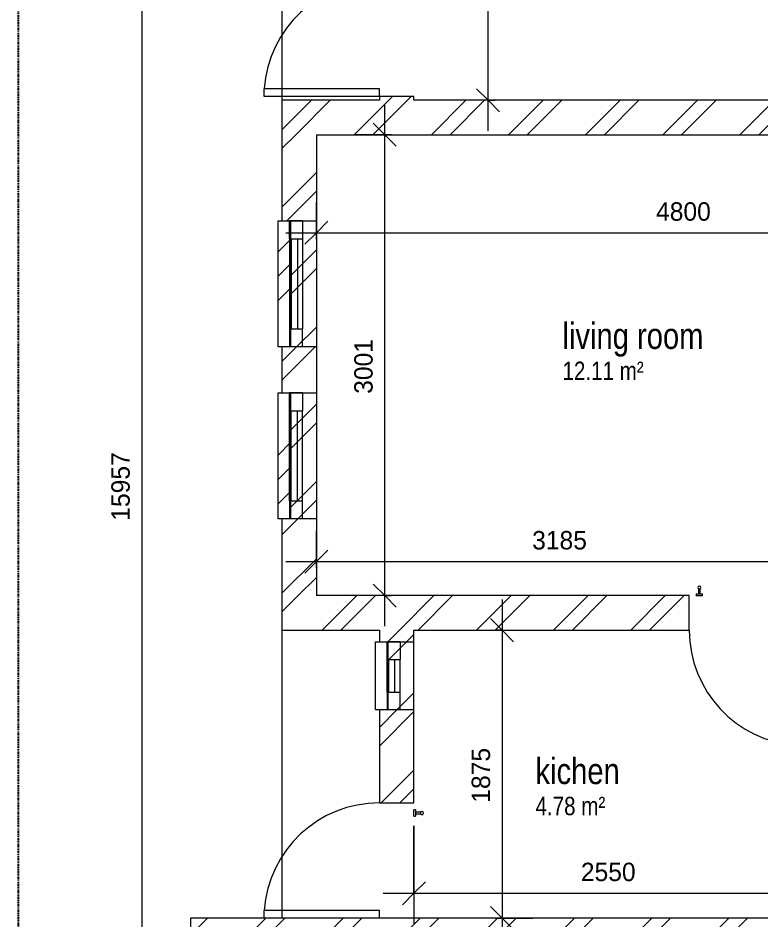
# Model space of a CAD drawing. Header units: millimetres. Extents: x -72672 to -42677, y -7093 to 15979.
# Drawn here: x -72672 to -67830, y 1813 to 7687 of the extents above; entities that cross this region are included whole.
import ezdxf

# ---------------------------------------------------------------- set-up
doc = ezdxf.new("R2010")
doc.units = ezdxf.units.MM
doc.linetypes.add('Double dash', pattern=[42.8625, 15.875, -4.7625, 6.35, -4.7625, 6.35, -4.7625])
for name, color, linetype, lineweight in [('A-ANNO-DIMS', 211, 'Continuous', 9), ('A-ANNO-DIMS-100', 211, 'Continuous', 9), ('A-AREA-IDEN', 2, 'Continuous', 9), ('A-DETL-GENF', 92, 'Continuous', 9), ('A-DOOR', 31, 'Continuous', 9), ('A-FLOR', 192, 'Continuous', 9), ('A-GLAZ', 151, 'Continuous', 9), ('A-WALL', 113, 'Continuous', 9), ('A-WALL-PATT', 111, 'Continuous', 9), ('C-PROP-LINE', 91, 'Double dash', 25)]:
    doc.layers.add(name, color=color, linetype=linetype, lineweight=lineweight)
doc.styles.add('Arial', font='arial.ttf', dxfattribs={"width": 0.8, "height": 120})
doc.styles.add('Arial_1', font='arial.ttf', dxfattribs={"width": 0.8, "height": 170})
doc.styles.add('Bell MT', font='BELL.TTF', dxfattribs={"height": 120})
doc.dimstyles.new('Diagonal_-_2_5mm_Arial', dxfattribs={"dimscale": 304.8, "dimtxt": 125.013856, "dimasz": 0.492126, "dimexe": 0.656168, "dimexo": 0.492126, "dimgap": 0.098425, "dimtad": 1, "dimdec": 0, "dimzin": 0, "dimdsep": 46, "dimtxsty": 'Bell MT', "dimblk1": 'OBLIQUE', "dimblk2": 'OBLIQUE', "dimsah": 1, "dimcen": 0.09, "dimdle": 0.656168, "dimazin": 0, "dimtfac": 1, "dimtdec": 4, "dimtix": 1, "dimtmove": 0, "dimatfit": 3, "dimfxl": 1, "dimtvp": 1, "dimtolj": 1, "dimtzin": 0, "dimarcsym": 2})
pattern_1 = [(45, (-58800, 0), (-251.447, 251.447), []), (45, (-58800, 381), (-251.447, 251.447), [])]

# ---------------------------------------------------------------- blocks, each defined once
blk = doc.blocks.new('Schueco AWS 75 SI_ type 1 triple glass 40mm - Schueco 900-V38-Level 1')
at = {"layer": 'A-GLAZ'}
h = blk.add_hatch(dxfattribs=at)
h.set_pattern_fill('FP_88', color=90, style=0, pattern_type=2)
h.set_pattern_definition([(135, (6080.25, 12039.5), (-449.013, -449.013), []), (135, (6080.25, 12198.3), (-898.026, 6e-14), []), (135, (6080.25, 11880.8), (-898.026, 6e-14), [])])
h.paths.add_polyline_path([(535, -54.6), (-285, -54.6), (-285, -57.6), (535, -57.6)])
h = blk.add_hatch(dxfattribs=at)
h.set_pattern_fill('FP_87', color=90, style=0, pattern_type=2)
h.set_pattern_definition([(135.07, (6080.25, 11924.4), (-446.82, -450.105), []), (135.07, (6080.25, 12082.73), (-895.835, -2.187), []), (135.07, (6080.25, 11766), (-895.835, -2.187), [])])
h.paths.add_polyline_path([(535, -112.5), (535, -57.6), (-285, -57.6), (-285, -137.8), (535, -137.8)])
at = {"layer": 'A-DETL-GENF'}
for p, q in [((-285, 22.5), (-168, 22.5)), ((-285, 22.5), (-285, -62.5)), ((-168, -62.5), (-168, 22.5)), ((535, 22.5), (418, 22.5)), ((418, -62.5), (418, 22.5)), ((535, 22.5), (535, -62.5)), ((-168, -62.5), (-285, -62.5)), ((418, -62.5), (535, -62.5))]:
    blk.add_line(p, q, dxfattribs=at)
at = {"layer": 'A-GLAZ'}
for p, q in [((-168, 22.5), (418, 22.5)), ((-168, -62.5), (418, -62.5))]:
    blk.add_line(p, q, dxfattribs=at)
at = {"layer": 'A-GLAZ', "color": 90}
for p, q in [((535, -54.6), (-285, -54.6)), ((535, -57.6), (-285, -57.6)), ((-285, -137.8), (-285, -112.5)), ((535, -112.5), (535, -137.8)), ((535, -137.8), (-285, -137.8))]:
    blk.add_line(p, q, dxfattribs=at)
at = {"layer": 'A-GLAZ', "lineweight": 18}
for p, q in [((-168, -11.4), (418, -11.4)), ((-168, -51.4), (418.1, -51.4))]:
    blk.add_line(p, q, dxfattribs=at)
blk = doc.blocks.new('Schueco AWS 75 SI_ type 1 triple glass 40mm - Schueco 900-V39-Level 1')
at = {"layer": 'A-GLAZ'}
h = blk.add_hatch(dxfattribs=at)
h.set_pattern_fill('FP_89', color=90, style=0, pattern_type=2)
h.set_pattern_definition([(315.07, (-4710.25, -11924.4), (449.012, 447.92), []), (315.07, (-4710.25, -12082.73), (898.026, 0.002), []), (315.07, (-4710.25, -11766), (898.026, 0.002), [])])
h.paths.add_polyline_path([(-285, 112.5), (-285, 57.6), (535, 57.6), (535, 137.8), (-285, 137.8)])
h = blk.add_hatch(dxfattribs=at)
h.set_pattern_fill('FP_90', color=90, style=0, pattern_type=2)
h.set_pattern_definition([(315, (-4710.25, -12039.5), (449.013, 449.013), []), (315, (-4710.25, -12198.3), (898.026, 0), []), (315, (-4710.25, -11880.8), (898.026, 0), [])])
h.paths.add_polyline_path([(-285, 57.6), (-285, 54.6), (535, 54.6), (535, 57.6)])
at = {"layer": 'A-DETL-GENF'}
for p, q in [((-168, 62.5), (-285, 62.5)), ((-285, -22.5), (-285, 62.5)), ((-168, 62.5), (-168, -22.5)), ((418, 62.5), (535, 62.5)), ((418, 62.5), (418, -22.5)), ((535, -22.5), (535, 62.5)), ((-285, -22.5), (-168, -22.5)), ((535, -22.5), (418, -22.5))]:
    blk.add_line(p, q, dxfattribs=at)
at = {"layer": 'A-GLAZ', "color": 90}
for p, q in [((-285, 112.5), (-285, 137.8)), ((-285, 137.8), (535, 137.8)), ((535, 137.8), (535, 112.5)), ((-285, 57.6), (535, 57.6)), ((-285, 54.6), (535, 54.6))]:
    blk.add_line(p, q, dxfattribs=at)
at = {"layer": 'A-GLAZ'}
for p, q in [((-168, 62.5), (418, 62.5)), ((-168, -22.5), (418, -22.5))]:
    blk.add_line(p, q, dxfattribs=at)
at = {"layer": 'A-GLAZ', "lineweight": 18}
for p, q in [((-168, 51.4), (418.1, 51.4)), ((-168, 11.4), (418, 11.4))]:
    blk.add_line(p, q, dxfattribs=at)
blk = doc.blocks.new('Schueco AWS 75 SI_ type 1 triple glass 40mm - Schueco 400 1200-V44-Level 1')
at = {"layer": 'A-DETL-GENF'}
for p, q in [((19.5, 62.5), (-97.5, 62.5)), ((-97.5, -22.5), (-97.5, 62.5)), ((19.5, 62.5), (19.5, -22.5)), ((230.5, 62.5), (347.5, 62.5)), ((230.5, 62.5), (230.5, -22.5)), ((347.5, -22.5), (347.5, 62.5)), ((-97.5, -22.5), (19.5, -22.5)), ((347.5, -22.5), (230.5, -22.5))]:
    blk.add_line(p, q, dxfattribs=at)
at = {"layer": 'A-GLAZ', "color": 90}
for p, q in [((-97.5, 112.5), (-97.5, 137.8)), ((-97.5, 137.8), (347.5, 137.8)), ((347.5, 137.8), (347.5, 112.5)), ((-97.5, 57.6), (347.5, 57.6)), ((-97.5, 54.6), (347.5, 54.6))]:
    blk.add_line(p, q, dxfattribs=at)
at = {"layer": 'A-GLAZ'}
for p, q in [((19.5, 62.5), (230.5, 62.5)), ((19.5, -22.5), (230.5, -22.5))]:
    blk.add_line(p, q, dxfattribs=at)
at = {"layer": 'A-GLAZ', "lineweight": 18}
for p, q in [((19.5, 51.4), (230.6, 51.4)), ((19.5, 11.4), (230.5, 11.4))]:
    blk.add_line(p, q, dxfattribs=at)
blk = doc.blocks.new('d - 750-468200-Level 1')
at = {"layer": 'A-DOOR'}
for p, q in [((-329, 124.1), (-329, 112)), ((-329, 124.1), (-289, 124.1)), ((-314, 157.9), (-314, 124.1)), ((-304, 124.1), (-304, 157.9)), ((-289, 112), (-289, 124.1)), ((-289, 112), (-329, 112))]:
    blk.add_line(p, q, dxfattribs=at)
at = {"layer": 'A-DOOR', "lineweight": 18}
for p, q in [((325.7, -112.5), (325.7, -862.5)), ((375, -112.5), (325.7, -112.5)), ((375, -112.5), (375, -862.5)), ((375, -862.5), (325.7, -862.5))]:
    blk.add_line(p, q, dxfattribs=at)
at = {"layer": 'A-DOOR'}
for centre, radius, start, end in [((-309, 165), 10, 90, 270), ((-309, 165), 10, 270, 90), ((376.7, -112.5), 751.7, 180, 266.10967)]:
    blk.add_arc(centre, radius, start, end, dxfattribs=at)
blk = doc.blocks.new('Family - ___-523977-Level 1')
at = {"layer": 'C-PROP-LINE'}
blk.add_line((-72672, 15978.9), (-72672, -6521.1), dxfattribs=at)
blk = doc.blocks.new('DIMBLOCK66-Level 1')
at = {"layer": 'A-ANNO-DIMS-100'}
for p, q in [((-69516.6, 3900.2), (-69516.6, 1625.2)), ((-69516.6, 3700.2), (-69591.6, 3775.2)), ((-69560.5, 3700.2), (-69316.6, 3700.2)), ((-69516.6, 3700.2), (-69560.5, 3700.2)), ((-69516.6, 3700.2), (-69441.6, 3625.2)), ((-69516.6, 1825.2), (-69591.6, 1900.2)), ((-69560.5, 1825.2), (-69316.6, 1825.2)), ((-69516.6, 1825.2), (-69560.5, 1825.2)), ((-69516.6, 1825.2), (-69441.6, 1750.2))]:
    blk.add_line(p, q, dxfattribs=at)
at = {"layer": 'A-ANNO-DIMS-100', "color": 0, "insert": (-69715.3, 2576.3), "char_height": 120, "width": 447.507, "attachment_point": 1, "rotation": 90, "line_spacing_factor": 1.048845, "style": 'Bell MT'}
blk.add_mtext('1875', dxfattribs=at)
blk = doc.blocks.new('_Oblique')
at = {"color": 0, "linetype": 'ByBlock', "lineweight": -2}
blk.add_line((-0.5, -0.5), (0.5, 0.5), dxfattribs=at)
blk = doc.blocks.new('DIMBLOCK67-Level 1')
at = {"layer": 'A-ANNO-DIMS-100'}
for p, q in [((-70092, 2425.2), (-70092, 1786.9)), ((-70092, 1986.9), (-70092, 2425.2)), ((-67542, 1943), (-67542, 2186.9)), ((-70092, 1986.9), (-70017, 2061.9)), ((-67542, 1986.9), (-67467, 2061.9)), ((-70292, 1986.9), (-67342, 1986.9)), ((-70092, 1986.9), (-70167, 1911.9)), ((-67542, 1986.9), (-67617, 1911.9)), ((-67542, 1986.9), (-67542, 1943))]:
    blk.add_line(p, q, dxfattribs=at)
at = {"layer": 'A-ANNO-DIMS-100', "color": 0, "insert": (-69003.5, 2185.6), "char_height": 120, "width": 447.507, "attachment_point": 1, "line_spacing_factor": 1.048845, "style": 'Bell MT'}
blk.add_mtext('2550', dxfattribs=at)
blk = doc.blocks.new('DIMBLOCK70-Level 1')
at = {"layer": 'A-ANNO-DIMS-100'}
for p, q in [((-70282, 3725.2), (-70282, 7126.2)), ((-70282, 6926.2), (-70357, 7001.2)), ((-70238, 6926.2), (-70482, 6926.2)), ((-70282, 6926.2), (-70207, 6851.2)), ((-70282, 6926.2), (-70238, 6926.2)), ((-70282, 3925.2), (-70357, 4000.2)), ((-70238, 3925.2), (-70482, 3925.2)), ((-70282, 3925.2), (-70207, 3850.2)), ((-70282, 3925.2), (-70238, 3925.2))]:
    blk.add_line(p, q, dxfattribs=at)
at = {"layer": 'A-ANNO-DIMS-100', "color": 0, "insert": (-70480.7, 5239.3), "char_height": 120, "width": 447.507, "attachment_point": 1, "rotation": 90, "line_spacing_factor": 1.048845, "style": 'Bell MT'}
blk.add_mtext('3001', dxfattribs=at)
blk = doc.blocks.new('DIMBLOCK71-Level 1')
at = {"layer": 'A-ANNO-DIMS-100'}
for p, q in [((-70727, 6244.1), (-70727, 6488.1)), ((-65927, 6244.1), (-65927, 6488.1)), ((-70727, 6288.1), (-70652, 6363.1)), ((-65927, 6288.1), (-65852, 6363.1)), ((-70927, 6288.1), (-65727, 6288.1)), ((-70727, 6288.1), (-70802, 6213.1)), ((-70727, 6288.1), (-70727, 6244.1)), ((-65927, 6288.1), (-66002, 6213.1)), ((-65927, 6288.1), (-65927, 6244.1))]:
    blk.add_line(p, q, dxfattribs=at)
at = {"layer": 'A-ANNO-DIMS-100', "color": 0, "insert": (-68513.5, 6486.8), "char_height": 120, "width": 447.507, "attachment_point": 1, "line_spacing_factor": 1.048845, "style": 'Bell MT'}
blk.add_mtext('4800', dxfattribs=at)
blk = doc.blocks.new('DIMBLOCK72-Level 1')
at = {"layer": 'A-ANNO-DIMS-100'}
for p, q in [((-70727, 4103.1), (-70727, 4347.1)), ((-67542, 4103.1), (-67542, 4347.1)), ((-70727, 4147.1), (-70652, 4222.1)), ((-67542, 4147.1), (-67467, 4222.1)), ((-70927, 4147.1), (-67342, 4147.1)), ((-70727, 4147.1), (-70802, 4072.1)), ((-70727, 4147.1), (-70727, 4103.1)), ((-67542, 4147.1), (-67617, 4072.1)), ((-67542, 4147.1), (-67542, 4103.1))]:
    blk.add_line(p, q, dxfattribs=at)
at = {"layer": 'A-ANNO-DIMS-100', "color": 0, "insert": (-69321, 4345.8), "char_height": 120, "width": 447.507, "attachment_point": 1, "line_spacing_factor": 1.048845, "style": 'Bell MT'}
blk.add_mtext('3185', dxfattribs=at)
blk = doc.blocks.new('DIMBLOCK73-Level 1')
at = {"layer": 'A-ANNO-DIMS-100'}
for p, q in [((-69608.5, 6951.2), (-69608.5, 9374.2)), ((-69608.5, 9174.2), (-69683.5, 9249.2)), ((-69564.6, 9174.2), (-69808.5, 9174.2)), ((-69608.5, 9174.2), (-69533.5, 9099.2)), ((-69608.5, 9174.2), (-69564.6, 9174.2)), ((-69608.5, 7151.2), (-69683.5, 7226.2)), ((-69564.6, 7151.2), (-69808.5, 7151.2)), ((-69608.5, 7151.2), (-69533.5, 7076.2)), ((-69608.5, 7151.2), (-69564.6, 7151.2))]:
    blk.add_line(p, q, dxfattribs=at)
at = {"layer": 'A-ANNO-DIMS-100', "color": 0, "insert": (-69807.3, 7976.3), "char_height": 120, "width": 447.507, "attachment_point": 1, "rotation": 90, "line_spacing_factor": 1.048845, "style": 'Bell MT'}
blk.add_mtext('2023', dxfattribs=at)
blk = doc.blocks.new('DIMBLOCK78-Level 1')
at = {"layer": 'A-ANNO-DIMS-100'}
for p, q in [((-71865.1, 12824.2), (-71865.1, -3532.8)), ((-71865.1, 12624.2), (-71940.1, 12699.2)), ((-71102, 12624.2), (-72065.1, 12624.2)), ((-71865.1, 12624.2), (-71790.1, 12549.2)), ((-71865.1, 12624.2), (-71102, 12624.2)), ((-71865.1, -3332.8), (-71940.1, -3257.8)), ((-71697, -3332.8), (-72065.1, -3332.8)), ((-71865.1, -3332.8), (-71790.1, -3407.8)), ((-71865.1, -3332.8), (-71697, -3332.8))]:
    blk.add_line(p, q, dxfattribs=at)
at = {"layer": 'A-ANNO-DIMS-100', "color": 0, "insert": (-72063.8, 4412.7), "char_height": 120, "width": 559.384, "attachment_point": 1, "rotation": 90, "line_spacing_factor": 1.048845, "style": 'Bell MT'}
blk.add_mtext('15957', dxfattribs=at)

msp = doc.modelspace()

# ---------------------------------------------------------------- hatches: boundary and pattern name
at = {"layer": 'A-WALL'}
h = msp.add_hatch(dxfattribs=at)
h.set_pattern_fill('FP_1', color=236, style=0, pattern_type=2)
h.set_pattern_definition(pattern_1)
h.paths.add_polyline_path([(-70727, 5545.2), (-70727, 6365.2), (-70894.2, 6365.2), (-70894.2, 5545.2)])
h = msp.add_hatch(dxfattribs=at)
h.set_pattern_fill('FP_1', color=236, style=0, pattern_type=2)
h.set_pattern_definition(pattern_1)
h.paths.add_polyline_path([(-70727, 5545.2), (-70727, 6365.2), (-70894.2, 6365.2), (-70894.2, 5545.2)])
h = msp.add_hatch(dxfattribs=at)
h.set_pattern_fill('FP_1', color=236, style=0, pattern_type=2)
h.set_pattern_definition(pattern_1)
h.paths.add_polyline_path([(-70727, 4425.2), (-70727, 5245.2), (-70894.2, 5245.2), (-70894.2, 4425.2)])
h = msp.add_hatch(dxfattribs=at)
h.set_pattern_fill('FP_1', color=236, style=0, pattern_type=2)
h.set_pattern_definition(pattern_1)
h.paths.add_polyline_path([(-70727, 4425.2), (-70727, 5245.2), (-70894.2, 5245.2), (-70894.2, 4425.2)])
h = msp.add_hatch(dxfattribs=at)
h.set_pattern_fill('FP_1', color=236, style=0, pattern_type=2)
h.set_pattern_definition(pattern_1)
h.paths.add_polyline_path([(-70092, 3180.2), (-70092, 3625.2), (-70259.2, 3625.2), (-70259.2, 3180.2)])
h = msp.add_hatch(dxfattribs=at)
h.set_pattern_fill('FP_1', color=236, style=0, pattern_type=2)
h.set_pattern_definition(pattern_1)
h.paths.add_polyline_path([(-70092, 3180.2), (-70092, 3625.2), (-70259.2, 3625.2), (-70259.2, 3180.2)])
at = {"layer": 'A-WALL-PATT'}
h = msp.add_hatch(dxfattribs=at)
h.set_pattern_fill('FP_1', color=236, style=0, pattern_type=2)
h.set_pattern_definition(pattern_1)
h.paths.add_polyline_path([(-70317, 7151.2), (-70092, 7151.2), (-70092, 7176.2), (-70317, 7176.2)])
h.paths.add_polyline_path([(-70092, 7926.2), (-70092, 8331.2), (-70317, 8331.2), (-70317, 7926.2), (-70171.4, 7926.2)])
h.paths.add_polyline_path([(-70092, 8776.2), (-70092, 9174.2), (-70317, 9174.2), (-70317, 8776.2)])
h = msp.add_hatch(dxfattribs=at)
h.set_pattern_fill('FP_1', color=234, style=0, pattern_type=2)
h.set_pattern_definition(pattern_1)
h.paths.add_polyline_path([(-70317, 7151.2), (-70092, 7151.2), (-70092, 7176.2), (-70317, 7176.2)])
h.paths.add_polyline_path([(-70092, 7926.2), (-70092, 8331.2), (-70317, 8331.2), (-70317, 7926.2), (-70171.4, 7926.2)])
h.paths.add_polyline_path([(-70092, 8776.2), (-70092, 9174.2), (-70317, 9174.2), (-70317, 8776.2)])
h = msp.add_hatch(dxfattribs=at)
h.set_pattern_fill('FP_1', color=236, style=0, pattern_type=2)
h.set_pattern_definition(pattern_1)
h.paths.add_polyline_path([(-67727, 6926.2), (-67727, 7151.2), (-70952, 7151.2), (-70952, 6926.2), (-69073.6, 6926.2)])
h = msp.add_hatch(dxfattribs=at)
h.set_pattern_fill('FP_1', color=234, style=0, pattern_type=2)
h.set_pattern_definition(pattern_1)
h.paths.add_polyline_path([(-67727, 6926.2), (-67727, 7151.2), (-70952, 7151.2), (-70952, 6926.2), (-69073.6, 6926.2)])
h = msp.add_hatch(dxfattribs=at)
h.set_pattern_fill('FP_1', color=236, style=0, pattern_type=2)
h.set_pattern_definition(pattern_1)
h.paths.add_polyline_path([(-70727, 3925.2), (-70727, 4425.2), (-70952, 4425.2), (-70952, 3925.2)])
h.paths.add_polyline_path([(-70727, 5245.2), (-70727, 5545.2), (-70952, 5545.2), (-70952, 5245.2)])
h.paths.add_polyline_path([(-70727, 6365.2), (-70727, 6926.2), (-70952, 6926.2), (-70952, 6365.2)])
h = msp.add_hatch(dxfattribs=at)
h.set_pattern_fill('FP_1', color=234, style=0, pattern_type=2)
h.set_pattern_definition(pattern_1)
h.paths.add_polyline_path([(-70727, 3925.2), (-70727, 4425.2), (-70952, 4425.2), (-70952, 3925.2)])
h.paths.add_polyline_path([(-70727, 5245.2), (-70727, 5545.2), (-70952, 5545.2), (-70952, 5245.2)])
h.paths.add_polyline_path([(-70727, 6365.2), (-70727, 6926.2), (-70952, 6926.2), (-70952, 6365.2)])
h = msp.add_hatch(dxfattribs=at)
h.set_pattern_fill('FP_1', color=236, style=0, pattern_type=2)
h.set_pattern_definition(pattern_1)
h.paths.add_polyline_path([(-67542, 3700.2), (-67542, 3925.2), (-67547, 3925.2), (-67547, 3700.2)])
h.paths.add_polyline_path([(-68297, 3700.2), (-68297, 3925.2), (-70952, 3925.2), (-70952, 3700.2), (-68585.7, 3700.2)])
h = msp.add_hatch(dxfattribs=at)
h.set_pattern_fill('FP_1', color=234, style=0, pattern_type=2)
h.set_pattern_definition(pattern_1)
h.paths.add_polyline_path([(-67542, 3700.2), (-67542, 3925.2), (-67547, 3925.2), (-67547, 3700.2)])
h.paths.add_polyline_path([(-68297, 3700.2), (-68297, 3925.2), (-70952, 3925.2), (-70952, 3700.2), (-68585.7, 3700.2)])
h = msp.add_hatch(dxfattribs=at)
h.set_pattern_fill('FP_1', color=236, style=0, pattern_type=2)
h.set_pattern_definition(pattern_1)
h.paths.add_polyline_path([(-70092, 2575.2), (-70092, 3180.2), (-70317, 3180.2), (-70317, 2575.2), (-70171.4, 2575.2)])
h.paths.add_polyline_path([(-70092, 3625.2), (-70092, 3700.2), (-70317, 3700.2), (-70317, 3625.2)])
h = msp.add_hatch(dxfattribs=at)
h.set_pattern_fill('FP_1', color=234, style=0, pattern_type=2)
h.set_pattern_definition(pattern_1)
h.paths.add_polyline_path([(-70092, 2575.2), (-70092, 3180.2), (-70317, 3180.2), (-70317, 2575.2), (-70171.4, 2575.2)])
h.paths.add_polyline_path([(-70092, 3625.2), (-70092, 3700.2), (-70317, 3700.2), (-70317, 3625.2)])
h = msp.add_hatch(dxfattribs=at)
h.set_pattern_fill('FP_1', color=236, style=0, pattern_type=2)
h.set_pattern_definition(pattern_1)
h.paths.add_polyline_path([(-63768, 1600.2), (-63768, 1825.2), (-71547, 1825.2), (-71547, 1600.2), (-63993, 1600.2)])
h = msp.add_hatch(dxfattribs=at)
h.set_pattern_fill('FP_1', color=234, style=0, pattern_type=2)
h.set_pattern_definition(pattern_1)
h.paths.add_polyline_path([(-63768, 1600.2), (-63768, 1825.2), (-71547, 1825.2), (-71547, 1600.2), (-63993, 1600.2)])

# ---------------------------------------------------------------- linework, layer by layer
at = {"layer": 'A-FLOR'}
for p, q in [((-70952, 9174.2), (-70952, 7151.2)), ((-70952, 3700.2), (-70952, 1825.2))]:
    msp.add_line(p, q, dxfattribs=at)
at = {"layer": 'A-WALL', "color": 226, "lineweight": 18}
for p, q in [((-70092, 7176.2), (-70317, 7176.2)), ((-70317, 7176.2), (-70317, 7151.2)), ((-70092, 7151.2), (-70092, 7176.2)), ((-70952, 7151.2), (-70952, 6365.2)), ((-70317, 7151.2), (-70952, 7151.2)), ((-67727, 7151.2), (-70092, 7151.2)), ((-70727, 6926.2), (-70727, 3925.2)), ((-70727, 6926.2), (-67727, 6926.2)), ((-70952, 6365.2), (-70727, 6365.2)), ((-70952, 5545.2), (-70952, 5245.2)), ((-70727, 5545.2), (-70952, 5545.2)), ((-70952, 5245.2), (-70727, 5245.2)), ((-70952, 4425.2), (-70952, 3700.2)), ((-70727, 4425.2), (-70952, 4425.2)), ((-68297, 3925.2), (-70727, 3925.2)), ((-68297, 3700.2), (-68297, 3925.2)), ((-70952, 3700.2), (-70317, 3700.2)), ((-70317, 3700.2), (-70317, 3625.2)), ((-70092, 2575.2), (-70092, 3700.2)), ((-70092, 3700.2), (-68297, 3700.2)), ((-70317, 3625.2), (-70092, 3625.2)), ((-70317, 3180.2), (-70317, 2575.2)), ((-70092, 3180.2), (-70317, 3180.2)), ((-70317, 2575.2), (-70092, 2575.2)), ((-67542, 1825.2), (-71547, 1825.2)), ((-71547, 1825.2), (-71547, 1600.2))]:
    msp.add_line(p, q, dxfattribs=at)

# ---------------------------------------------------------------- block references
at = {"layer": 'A-DOOR', "color": 7, "rotation": 269.9999999999993}
for p in [(-70204.5, 7551.2), (-70204.5, 2200.2)]:
    msp.add_blockref('d - 750-468200-Level 1', p, dxfattribs=at)
at = {"layer": 'A-DOOR', "color": 7}
msp.add_blockref('d - 750-468200-Level 1', (-67922, 3812.7), dxfattribs=at)
at = {"layer": 'A-GLAZ', "color": 90}
for name, p, rotation in [('Schueco AWS 75 SI_ type 1 triple glass 40mm - Schueco 900-V38-Level 1', (-70839.5, 6080.2), 269.9999999999993), ('Schueco AWS 75 SI_ type 1 triple glass 40mm - Schueco 900-V39-Level 1', (-70839.5, 4710.2), 89.99999999999923), ('Schueco AWS 75 SI_ type 1 triple glass 40mm - Schueco 400 1200-V44-Level 1', (-70204.5, 3277.7), 89.99999999999932)]:
    msp.add_blockref(name, p, dxfattribs=dict(at, rotation=rotation))
at = {"layer": 'C-PROP-LINE'}
msp.add_blockref('Family - ___-523977-Level 1', (0, 0), dxfattribs=at)

# ---------------------------------------------------------------- texts
at = {"layer": 'A-AREA-IDEN', "attachment_point": 1}
for s, insert, char_height, width, style in [('living room', (-69123.1, 5701.7), 170, 1122.362, 'Arial_1'), ('12.11 m²', (-69123.1, 5449.1), 120, 686.244, 'Arial'), ('kichen', (-69299.1, 2867.5), 170, 686.244, 'Arial_1'), ('4.78 m²', (-69299.1, 2614.9), 120, 590.042, 'Arial')]:
    msp.add_mtext(s, dxfattribs=dict(at, insert=insert, char_height=char_height, width=width, style=style))

# ---------------------------------------------------------------- dimensions: what is measured, and where the dimension line sits
at = {"layer": 'A-ANNO-DIMS'}
for base, p1, p2, override, picture, middle in [((-71865.1, -3332.8), (-70952, 12624.2), (-71547, -3332.8), {"dimpost": '<>', "dimfxl": 15968.089241}, 'DIMBLOCK78-Level 1', (-71957.3, 4645.7)), ((-69608.5, 9174.2), (-69714.6, 7151.2), (-69714.6, 9174.2), {"dimpost": '<>', "dimfxl": 2023}, 'DIMBLOCK73-Level 1', (-69699.4, 8162.7)), ((-70282, 6926.2), (-70388, 3925.2), (-70388, 6926.2), {"dimpost": '<>', "dimfxl": 3001}, 'DIMBLOCK70-Level 1', (-70372.9, 5425.7)), ((-69516.6, 1825.2), (-69410.5, 3700.2), (-69410.5, 1825.2), {"dimpost": '<>', "dimfxl": 1875}, 'DIMBLOCK66-Level 1', (-69608.8, 2762.7))]:
    dim = msp.add_linear_dim(base=base, p1=p1, p2=p2, angle=90, dimstyle='Diagonal_-_2_5mm_Arial', override=override, dxfattribs=at)
    dim.commit()
    dim.dimension.update_dxf_attribs({"geometry": picture, "text_midpoint": middle})
for base, p1, p2, override, picture, middle in [((-65927, 6288.1), (-70727, 6394.1), (-65927, 6394.1), {"dimpost": '<>', "dimfxl": 4800}, 'DIMBLOCK71-Level 1', (-68327, 6378.9)), ((-67542, 4147.1), (-70727, 4253.1), (-67542, 4253.1), {"dimpost": '<>', "dimfxl": 3185}, 'DIMBLOCK72-Level 1', (-69134.5, 4238)), ((-67542, 1986.9), (-70092, 2575.2), (-67542, 2093), {"dimpost": '<>', "dimfxl": 2595.2094}, 'DIMBLOCK67-Level 1', (-68817, 2077.7))]:
    dim = msp.add_linear_dim(base=base, p1=p1, p2=p2, dimstyle='Diagonal_-_2_5mm_Arial', override=override, dxfattribs=at)
    dim.commit()
    dim.dimension.update_dxf_attribs({"geometry": picture, "text_midpoint": middle})

doc.saveas('drawing.dxf')
